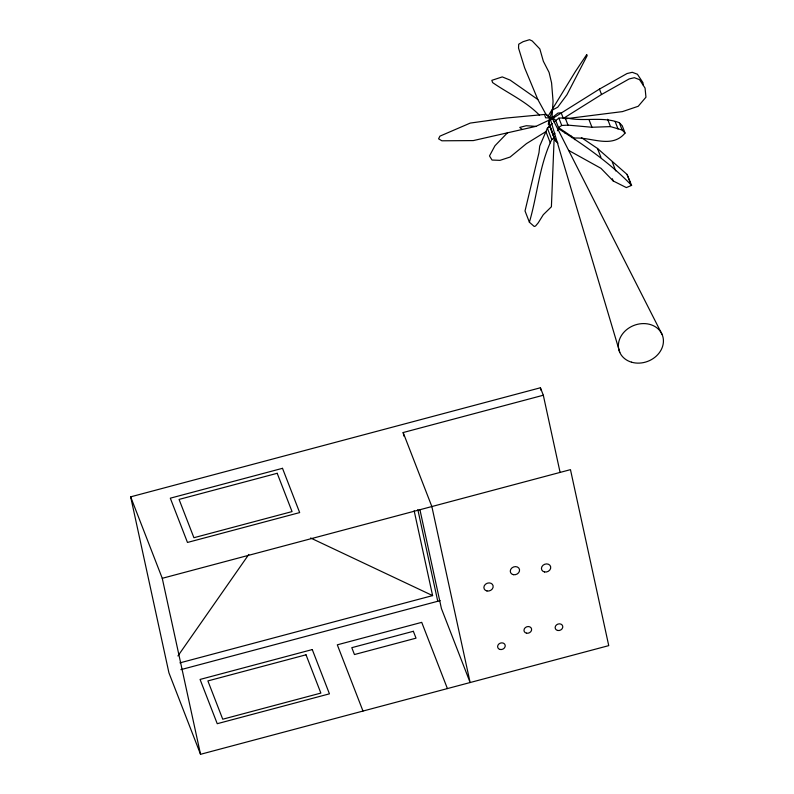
<?xml version="1.0" encoding="UTF-8"?>
<svg xmlns="http://www.w3.org/2000/svg" width="794" height="794" viewBox="0 0 794 794"><rect width="100%" height="100%" fill="white"/><g stroke="black" fill="none" stroke-linecap="round" stroke-linejoin="round"><path stroke-width="1.19" d="M662.027 334.343L552.128 117.939C544.833 115.755 553.497 136.459 554.162 137.809L551.403 206.777L543.285 214.727L538.223 222.846L535.573 226.002L534.233 226.479L529.39 222.221L525.023 210.956L538.977 152.696L539.702 146.126L547.384 128.241L552.316 123.527M529.39 222.221C537.488 194.758 539.275 165.42 551.761 139.516L554.162 137.809M549.795 119.825L551.056 117.462M177.925 655.953L248.78 554.46M507.753 132.499L494.97 145.759L489.491 155.922L492.042 160.051L500.012 160.348L510.115 157.043L526.462 143.625L545.925 131.606L550.292 142.87M553.984 121.879L558.887 118.137L563.055 117.909M554.917 133.203L553.249 134.851L555.472 140.796L557.954 143.099M557.418 130.732L559.085 129.085L555.651 120.231L551.582 117.482L549.974 117.859M625.067 133.055C611.668 149.143 591.173 136.737 574.141 138.126L558.5 127.566L561.735 125.472L567.988 125.124L591.957 127.258L610.477 126.613L622.139 130.008L625.067 133.055L622.218 125.72L619.29 122.673C602.328 116.212 583.927 121.988 566.34 117.899M550.113 118.544L548.227 124.162L550.093 126.325L547.384 128.241L551.761 139.516M551.949 118.852L553.964 118.008L553.914 116.768L550.48 117.74L551.81 117.591L551.949 118.852L599.45 89.097L627.062 73.534L632.262 72.304L637.423 74.239L642.961 82.665L643.18 84.948M563.333 118.425L601.544 94.496L629.156 78.934L634.356 77.703L639.517 79.638L645.056 88.065L645.959 97.196L638.217 106.277L622.446 111.607L566.777 118.614L563.333 118.425L561.239 113.036L559.333 112.927L557.904 113.125L551.999 117.74L553.061 101.295L551.582 82.904L549.091 72.443L543.344 61.247L539.841 48.94L532.208 40.951L529.519 39.7L523.087 41.685L518.71 44.206L518.532 48.057L524.566 67.659L537.826 99.508L545.925 114.267L550.351 117.859L545.657 117.83L544.495 114.465L506.364 118.028L470.247 123.08L439.906 136.151L438.586 138.831L441.891 140.796L473.313 140.588L535.871 126.375L550.976 119.269M581.367 137.58L597.475 148.448L627.052 174.422L631.597 185.389L626.357 187.583L613.196 180.953L600.959 168.318L568.623 150.384M130.663 496.846L162.264 578.31L570.469 469.651L608.74 645.631L200.535 754.3L168.933 672.836L130.663 496.846L540.416 387.77L543.314 395.233L560.088 472.38M403.938 436.154L403.154 432.541L543.314 395.233M179.93 662.861L432.601 595.599L414.16 510.8M180.883 669.65L440.154 600.631M544.495 114.465L545.925 114.267L550.788 117.969M535.871 126.375L526.273 125.72L519.742 127.427L521.847 129.194M310.613 537.995L432.601 595.599M559.085 129.085C584.91 145.53 610.477 163.395 631.597 185.389M537.826 99.508L510.115 80.095L502.265 76.909L491.833 80.333L492.608 82.576C508.239 93.454 526.174 101.404 539.533 115.289M619.29 122.673L622.139 130.008M615.181 121.621L618.03 128.956M599.45 89.097L601.544 94.496M607.628 119.279L610.477 126.613M627.052 174.422L630.486 183.265M612.293 162.055L615.727 170.909M612.343 178.739L613.196 180.953M589.108 119.924L591.957 127.258M597.475 148.448L600.909 157.301M574.141 138.126L574.727 139.645M565.139 117.79L567.988 125.124M571.154 136.111L571.74 137.62M564.395 131.556L564.981 133.064M558.887 118.137L561.735 125.472M549.815 125.998L553.527 135.178M552.892 134.156L555.472 140.796M403.154 432.541L431.857 506.552L470.127 682.532L441.414 608.532L419.927 509.688M447.409 688.587L421.723 622.357L337.301 644.827L362.987 711.057M550.093 126.325L552.038 131.943M619.786 352.377L550.302 118.971A1.062 0.893 -21.2 0 0 550.708 119.229M540.416 387.77L540.942 390.182M417.843 509.659L437.762 601.266M162.264 578.31L200.535 754.3M552.128 117.939A1.062 0.893 -21.2 0 1 552.088 118.634M552.346 110.068L550.57 115.755L548.872 117.849L550.202 118.078L548.138 116.063L575.392 71.539L586.766 54.538L587.153 55.659L566.926 94.764L557.725 107.2L552.346 110.068M282.505 468.321L170.303 498.185L187.473 542.451L299.666 512.587L282.505 468.321M277.195 473.293L179.067 499.416L193.915 537.717L292.053 511.594L277.195 473.293M312.27 649.571L200.068 679.436L217.238 723.701L329.441 693.837L312.27 649.571M306.018 654.802L207.889 680.924L222.737 719.215L320.865 693.093L306.018 654.802M413.356 631.29L351.792 647.676L354.452 654.544L416.026 638.158L413.356 631.29M513.371 574.677A4.744 3.97 -21.2 0 0 519.494 569.477A4.744 3.97 -21.2 0 0 511.902 567.928A4.744 3.97 -21.2 0 0 513.371 574.677M526.521 633.185A3.901 3.275 -21.2 0 0 531.563 628.908A3.901 3.275 -21.2 0 0 525.31 627.627A3.901 3.275 -21.2 0 0 526.521 633.185M544.535 571.958A4.744 3.97 -21.2 0 0 550.659 566.767A4.744 3.97 -21.2 0 0 543.066 565.219A4.744 3.97 -21.2 0 0 544.535 571.958M557.686 630.476A3.901 3.275 -21.2 0 0 562.728 626.198A3.901 3.275 -21.2 0 0 556.475 624.918A3.901 3.275 -21.2 0 0 557.686 630.476M486.98 590.974A4.744 3.97 -21.2 0 0 493.104 585.774A4.744 3.97 -21.2 0 0 485.511 584.225A4.744 3.97 -21.2 0 0 486.98 590.974M500.131 649.482A3.901 3.275 -21.2 0 0 505.173 645.204A3.901 3.275 -21.2 0 0 498.93 643.934A3.901 3.275 -21.2 0 0 500.131 649.482M631.498 362.183A22.976 19.245 -21.2 0 0 663.337 339.197A22.976 19.245 -21.2 0 0 627.895 328.696A22.976 19.245 -21.2 0 0 631.498 362.183"/></g></svg>
